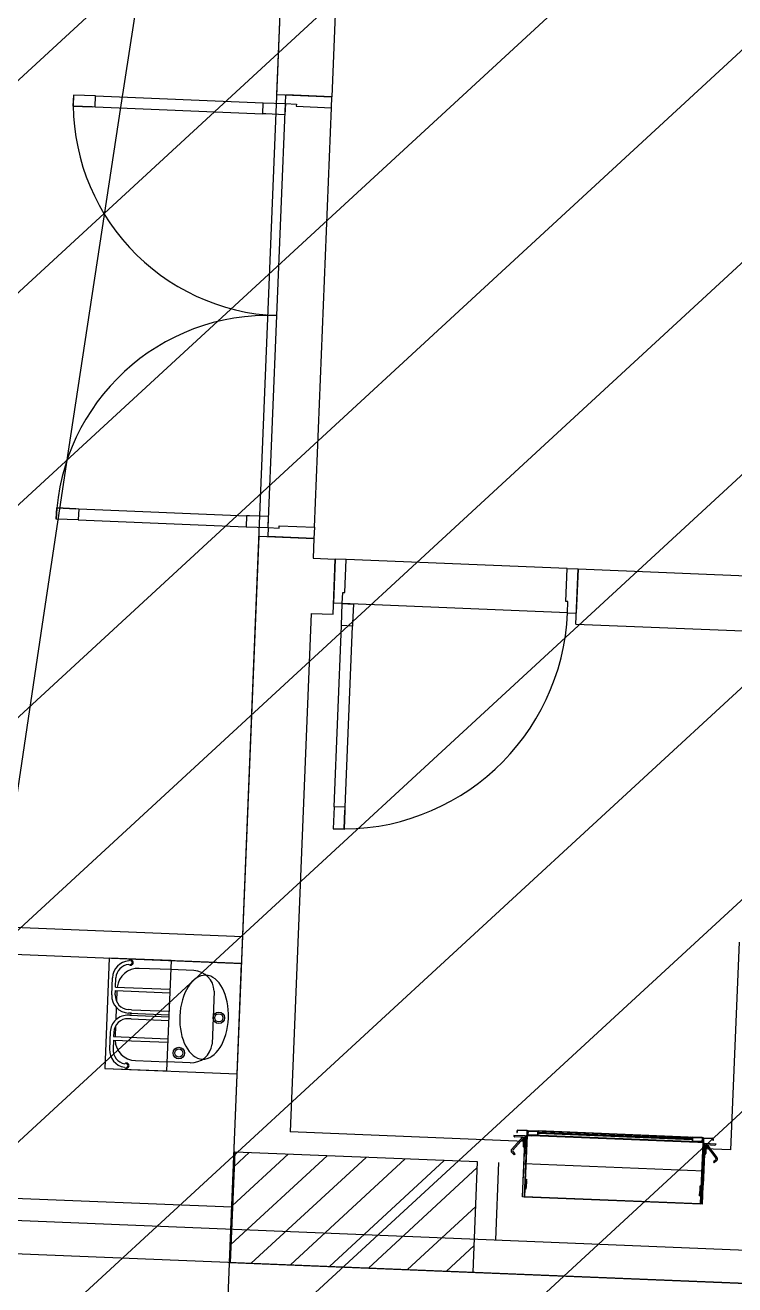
# Model space of a CAD drawing. Extents: x -678889171 to 586587, y -792238163 to 335485.
# Drawn here: x -678772655 to -678769443, y -791958539 to -791952840 of the extents above; entities that cross this region are included whole.
import ezdxf
from ezdxf.enums import TextEntityAlignment as Align

# ---------------------------------------------------------------- set-up
doc = ezdxf.new("R2010")
doc.units = 0
doc.header["$MEASUREMENT"] = 0
for name, color, linetype in [('A-FLOR-PATT', 252, 'Continuous'), ('A-SITE-PATT', 252, 'Continuous'), ('A-WALL', 252, 'Continuous')]:
    doc.layers.add(name, color=color, linetype=linetype)
doc.layers.add('BASEMENT3 LAYOUT$0$HATCH2', color=252, linetype='Continuous', lineweight=15)
doc.styles.add('Ground floor Towers$0$$Bas01-Rname$0$EN-SC', font='swissc.ttf')
doc.styles.add('Ground floor Towers$0$$Bas01-Rname$0$EN-SCL', font='swisscl.ttf')
doc.styles.add('Ground floor Towers$0$04-Ground Floor$0$V2-lower ground$0$LEVEL  FOR LICENSE LOWER GR$0$$LG- LEVEL$0$AR-SR', font='sarb.shx')

# ---------------------------------------------------------------- blocks, each defined once
blk = doc.blocks.new('A$C61C61320')
at = {"layer": 'BASEMENT3 LAYOUT$0$HATCH2'}
h = blk.add_hatch(dxfattribs=at)
h.set_pattern_fill('JIS_WOOD', color=256, scale=1000, style=0)
h.set_pattern_definition([(45, (-845211.5632561638, -471074.8112416068), (-499.9999991609842, 499.9999991609843), [])])
edge = h.paths.add_edge_path()
edge.add_line((-87728.88771757309, -14436.92520058164), (11085.99286301623, -14077.61977391216))
edge.add_line((11085.9928630162, -14077.61977391216), (11086.00013759563, -61296.12011963065))
edge.add_line((11086.00013759569, -61296.12011963065), (-23868.16462742418, -60220.57708285929))
edge.add_line((-23868.16462742421, -60220.57708285929), (-23388.15647815715, -47455.2645226442))
edge.add_arc((-38984.06513334403, -44366.02445463254), 15898.9235792472, 348.7958745272753, 525.9866040010601)
edge.add_line((-54409.82303213701, -40516.12001080933), (-55179.78612954497, -49076.3717473704))
edge.add_line((-55179.78612954495, -49076.3717473704), (-87616.00626249687, -47227.09333388295))
edge.add_line((-87616.00626249681, -47227.09333388295), (-87728.88771757303, -14436.92520058164))
blk = doc.blocks.new('GR')
at = {"layer": 'A-FLOR-PATT'}
for p, q in [((23105, 225220), (23105, 268485)), ((23105.59195187096, 232094.736544142), (23105.59195187112, 236181.2378076658)), ((23354.69330309423, 234604.3784271801), (23354.69330309423, 232094.736544142)), ((23105.59195187099, 232094.7365441419), (23354.69330309423, 232094.736544142)), ((23354.69330309423, 232094.7365441419), (23145.1992229588, 232094.7365441419)), ((23145.1992229588, 232054.7365441419), (23145.1992229588, 232094.7365441419)), ((23354.69330309423, 232044.7365441419), (23354.69330309423, 232094.7365441419)), ((22285.1992229588, 232054.7365441419), (22185.1992229588, 232054.7365441419)), ((22185.1992229588, 232054.7365441419), (22185.1992229588, 232004.7365441419)), ((22285.1992229588, 232004.7365441419), (22285.1992229588, 232054.7365441419)), ((22285.1992229588, 232054.7365441419), (23045.1992229588, 232054.7365441419)), ((23045.1992229588, 232004.7365441419), (23045.1992229588, 232054.7365441419)), ((23045.1992229588, 232054.7365441419), (23145.1992229588, 232054.7365441419)), ((23145.1992229588, 232054.7365441419), (23195.1992229588, 232054.7365441419)), ((23145.1992229588, 230134.7365441419), (23145.1992229588, 232054.7365441419)), ((23145.1992229588, 232054.7365441419), (23145.1992229588, 232004.7365441419)), ((23195.1992229588, 232054.7365441419), (23195.1992229588, 232044.7365441419)), ((23195.1992229588, 232044.7365441419), (23354.69330309423, 232044.7365441419)), ((23354.69330309423, 230144.7365441419), (23354.69330309423, 232044.7365441419)), ((22185.1992229588, 232004.7365441419), (22272.1992229588, 232004.7365441419)), ((22272.1992229588, 232004.7365441419), (22185.1992229588, 232004.7365441419)), ((22185.1992229588, 232004.7365441419), (22285.1992229588, 232004.7365441419)), ((22285.1992229588, 232004.7365441419), (23045.1992229588, 232004.7365441419)), ((23058.1992229588, 232004.7365441419), (23045.1992229588, 232004.7365441419)), ((23145.1992229588, 232004.7365441419), (23058.1992229588, 232004.7365441419)), ((22185.1992229588, 230134.7365441419), (22185.1992229588, 230184.7365441419)), ((22185.1992229588, 230184.7365441419), (22272.1992229588, 230184.7365441419)), ((22272.1992229588, 230184.7365441419), (22185.1992229588, 230184.7365441419)), ((22185.1992229588, 230184.7365441419), (22285.1992229588, 230184.7365441419)), ((22285.1992229588, 230134.7365441419), (22185.1992229588, 230134.7365441419)), ((22285.1992229588, 230184.7365441419), (22285.1992229588, 230134.7365441419)), ((22285.1992229588, 230184.7365441419), (23045.1992229588, 230184.7365441419)), ((22285.1992229588, 230134.7365441419), (23045.1992229588, 230134.7365441419)), ((23045.1992229588, 230184.7365441419), (23045.1992229588, 230134.7365441419)), ((23058.1992229588, 230184.7365441419), (23045.1992229588, 230184.7365441419)), ((23045.1992229588, 230134.7365441419), (23145.1992229588, 230134.7365441419)), ((23145.1992229588, 230184.7365441419), (23058.1992229588, 230184.7365441419)), ((23145.1992229588, 230134.7365441419), (23145.1992229588, 230184.7365441419)), ((23145.1992229588, 230134.7365441419), (23195.1992229588, 230134.7365441419)), ((23145.1992229588, 230134.7365441419), (23145.1992229588, 230094.7365441419)), ((23195.1992229588, 230134.7365441419), (23195.1992229588, 230144.7365441419)), ((23195.1992229588, 230144.7365441419), (23354.69330309423, 230144.7365441419)), ((23354.69330309423, 230144.7365441419), (23354.69330309423, 230094.7365441419)), ((23105.59195187087, 230094.7366200903), (23354.69330309423, 230094.7366200903)), ((23105.59195187064, 226806.1981372059), (23105.59195187087, 230094.7366200903)), ((23354.69330309423, 230094.7365441419), (23145.1992229588, 230094.7365441419)), ((23354.69330309423, 230094.7366200903), (23354.69330309423, 230005.1983651478)), ((23354.69330309423, 230005.1983651478), (23454.69330309423, 230005.1983651478)), ((23454.73324023357, 229755.1983651478), (23454.69330309423, 230005.1983651478)), ((23454.69330309426, 230005.1983651478), (23454.69330309426, 229805.1983651478)), ((23504.69330309425, 230005.1983651478), (23454.69330309426, 230005.1983651478)), ((23504.69330309425, 229855.1983651478), (23504.69330309425, 230005.1983651478)), ((24504.69330309395, 230005.1983651478), (23504.69330309425, 230005.1983651478)), ((24504.69330309395, 229855.1983651478), (24504.69330309395, 230005.1983651478)), ((24504.69330309395, 230005.1983651478), (24554.69330309393, 230005.1983651478)), ((24554.73309702655, 229755.1983651478), (24554.69316175043, 230005.1983651479)), ((24554.69316175043, 230005.1983651478), (26754.69330309423, 230005.1983651478)), ((24554.69330309393, 230005.1983651478), (24554.69330309394, 229805.1983651478)), ((23494.69330309425, 229805.1983651478), (23494.69330309425, 229855.1983651478)), ((23494.69330309425, 229855.1983651478), (23504.69330309425, 229855.1983651478)), ((24514.69330309395, 229855.1983651478), (24504.69330309395, 229855.1983651478)), ((24514.69330309395, 229805.1983651478), (24514.69330309395, 229855.1983651478)), ((23494.69330309425, 229805.1983651478), (23454.69330309426, 229805.1983651478)), ((23494.69330309425, 229705.1983651479), (23494.69330309425, 229805.1983651478)), ((23494.69330309425, 229805.1983651478), (23544.69330309423, 229805.1983651478)), ((24514.69330309395, 229805.1983651478), (23494.69330309425, 229805.1983651478)), ((23544.69330309423, 229805.1983651478), (23544.69330309423, 229718.1983651479)), ((24514.69330309395, 229805.1983651478), (24554.69330309394, 229805.1983651478)), ((23355.59195187093, 229755.1983651478), (23355.59195187097, 227406.8203788529)), ((23355.59195187093, 229755.1983651478), (23454.73324023357, 229755.1983651478)), ((24554.73309702655, 229755.1983651478), (25351.29507767044, 229755.1983651478)), ((23544.69330309423, 229705.1983651479), (23494.69330309425, 229705.1983651479)), ((23494.69330309426, 228885.1983651481), (23494.69330309425, 229705.1983651479)), ((23544.69330309423, 229718.1983651479), (23544.69330309423, 229705.1983651479)), ((23544.69330309424, 228885.1983651481), (23544.69330309423, 229705.1983651479)), ((23544.69330309423, 228885.1983651481), (23494.69330309425, 228885.1983651481)), ((23494.69330309425, 228885.1983651481), (23494.69330309425, 228785.1983651482)), ((23544.69330309423, 228785.1983651482), (23544.69330309423, 228885.1983651481)), ((23544.69330309423, 228785.1983651482), (23544.69330309423, 228872.1983651481)), ((23544.69330309423, 228872.1983651481), (23544.69330309423, 228785.1983651482)), ((23494.69330309425, 228785.1983651482), (23544.69330309423, 228785.1983651482)), ((25351.49398108341, 228347.1768695478), (25351.49398108341, 227406.820378853)), ((23106.11778931733, 228279.6981512408), (20583.52389422707, 228279.6981512408)), ((20583.52389422707, 228159.6981512408), (23106.11778931733, 228159.6981512408)), ((22505.59148239033, 228159.6981498238), (22505.59148357112, 227659.6981498238)), ((23105.5914823903, 228159.6981512408), (22505.59148239033, 228159.6981498238)), ((22785.5914823903, 228159.6981504851), (22505.59148239033, 228159.6981498238)), ((22505.59148239033, 228159.6981498238), (22505.59148357112, 227659.6981498238)), ((22785.5914823903, 228159.6981504851), (22785.5914835711, 227659.6981504851)), ((23105.59148357115, 227659.6981512408), (23105.5914823903, 228159.6981512408)), ((22785.59148248742, 228118.5741094823), (22642.70140611639, 228118.5741091448)), ((22523.67060851496, 227993.8552885157), (22523.67060833187, 228071.4068090501)), ((22539.67060842992, 228029.8505007958), (22539.67060833178, 228071.4068090878)), ((22539.67060842992, 228029.8505007958), (22785.59148269695, 228029.8505013766)), ((22539.67060851493, 227993.8552885535), (22539.67060846771, 228013.8505007958)), ((22539.67060846771, 228013.8505007958), (22785.59148273473, 228013.8505013766)), ((22546.7155237372, 228013.8505008124), (22546.71552385304, 227964.7986635571)), ((22546.71552391655, 227937.9043953571), (22546.71552404977, 227881.4919044848)), ((22616.50436821927, 227930.4110701668), (22603.11482723328, 227930.4110701351)), ((22616.50436825706, 227914.4110701668), (22603.11482727106, 227914.4110701351)), ((22609.80959776403, 227914.411070151), (22785.59148296957, 227914.4110705661)), ((22616.50436821927, 227930.4110701668), (22785.59148293178, 227930.4110705661)), ((22546.71552411329, 227854.5976362848), (22546.71552422913, 227805.5457990295)), ((22616.50436827932, 227904.9852300048), (22603.11482729332, 227904.9852299732)), ((22616.5043683171, 227888.9852300048), (22603.11482733111, 227888.9852299732)), ((22609.80959778629, 227904.985229989), (22785.59148299183, 227904.9852304041)), ((22616.5043683171, 227888.9852300048), (22785.59148302961, 227888.9852304041)), ((22523.67060891245, 227825.5410112174), (22523.67060909565, 227747.989490683)), ((22539.67060891242, 227825.5410112551), (22539.67060895964, 227805.5457990128)), ((22539.67060895964, 227805.5457990129), (22785.59148322666, 227805.5457995936)), ((22539.67060899742, 227789.5457990129), (22539.67060909556, 227747.9894907208)), ((22539.67060899742, 227789.5457990129), (22785.59148326445, 227789.5457995936)), ((22642.70140710295, 227700.8221911496), (22785.59148347398, 227700.8221914871)), ((22505.59148357112, 227659.6981498238), (23105.59148357115, 227659.6981512408)), ((22505.59148357112, 227659.6981498238), (22785.5914835711, 227659.6981504851)), ((24426.11677852482, 227456.8203788529), (24386.11677852482, 227456.8203788529)), ((24426.11677852482, 227454.8203788529), (24386.11677852482, 227454.8203788529)), ((24426.11677852482, 227454.8203788529), (24426.11677852482, 227156.8203788529)), ((24428.11677852482, 227456.8203788529), (24484.11016123892, 227456.8203788529)), ((24428.11677852482, 227454.8203788529), (24428.11677852482, 227435.6665861173)), ((24429.93115928537, 227454.8203788529), (24429.93115928537, 227438.8203788529)), ((24431.93115928537, 227456.8203788529), (24474.93115928537, 227456.8203788529)), ((24431.93115928537, 227454.8203788529), (24474.93115928537, 227454.8203788529)), ((24431.93115928537, 227454.8203788529), (24431.93115928537, 227438.8203788529)), ((24458.60099574259, 227456.8203788529), (25173.63256130704, 227456.8203788529)), ((24474.93115928537, 227454.8203788529), (24474.93115928537, 227438.8203788529)), ((25193.63256130704, 227456.8203788529), (24476.93115928537, 227456.8203788529)), ((24476.93115928537, 227454.8203788529), (24476.93115928537, 227438.8203788529)), ((25224.11677852482, 227456.8203788529), (25168.12339581071, 227456.8203788529)), ((25175.30239776428, 227454.8203788529), (25175.30239776428, 227438.8203788529)), ((25220.30239776428, 227456.8203788529), (25177.30239776428, 227456.8203788529)), ((25177.30239776428, 227454.8203788529), (25177.30239776428, 227438.8203788529)), ((25220.30239776428, 227454.8203788529), (25177.30239776428, 227454.8203788529)), ((25220.30239776428, 227454.8203788529), (25220.30239776428, 227438.8203788529)), ((25222.30239776428, 227454.8203788529), (25222.30239776428, 227438.8203788529)), ((25224.11677852482, 227454.8203788529), (25224.11677852482, 227435.6665861173)), ((25226.11677852482, 227456.8203788529), (25266.11677852482, 227456.8203788529)), ((25226.11677852482, 227454.8203788529), (25226.11677852482, 227156.8203788529)), ((25226.11677852482, 227454.8203788529), (25266.11677852482, 227454.8203788529)), ((24418.60099574259, 227406.8203788529), (23355.59195187097, 227406.8203788529)), ((24407.97159825314, 227425.7115056637), (24361.20759384901, 227369.669672745)), ((24412.57839913684, 227421.8673691394), (24365.81439473273, 227365.8255362206)), ((24368.60099574259, 227431.8203788529), (24368.60099574259, 227429.8203788529)), ((24418.60099574259, 227431.8203788529), (24368.60099574259, 227431.8203788529)), ((24412.60099574259, 227425.8203788529), (24372.60099574259, 227425.8203788529)), ((24381.11677852482, 227451.8203788529), (24381.11677852482, 227446.2971173729)), ((24381.11677852482, 227446.2971173729), (24383.11677852482, 227446.2971173729)), ((24383.11677852482, 227451.8203788529), (24383.11677852482, 227446.2971173729)), ((24407.97159825314, 227425.7115056637), (24412.57839913684, 227421.8673691394)), ((24412.60099574259, 227425.8203788529), (24412.60099574259, 227385.8203788529)), ((24418.60099574259, 227431.8203788529), (24418.60099574259, 227241.8203788529)), ((24418.60099574259, 227431.8203788529), (24418.60099574259, 227241.8203788529)), ((24418.60099574259, 227431.8203788529), (24418.60099574259, 227381.8203788529)), ((24418.60099574259, 227156.8203788529), (24418.60099574259, 227406.8203788529)), ((24419.31677852483, 227351.8203788529), (24419.31677852483, 227431.8203788529)), ((24425.31677852483, 227431.8203788529), (24419.31677852483, 227431.8203788529)), ((24425.31677852483, 227351.8203788529), (24425.31677852483, 227431.8203788529)), ((24428.11677852482, 227435.6665861173), (24449.93115928537, 227435.6665861173)), ((24428.11677852482, 227433.6665861173), (24449.93115928537, 227433.6665861173)), ((24428.11677852482, 227433.6665861173), (24428.11677852482, 227158.8203788529)), ((24431.93115928537, 227438.8203788529), (24474.93115928537, 227438.8203788529)), ((24431.93115928537, 227436.8203788529), (24474.93115928537, 227436.8203788529)), ((25202.30239776428, 227436.8203788529), (24449.93115928537, 227436.8203788529)), ((24449.93115928537, 227435.6665861173), (24449.93115928537, 227433.6665861173)), ((25202.30239776428, 227433.6665861173), (24449.93115928537, 227433.6665861173)), ((24476.93115928537, 227451.8203788529), (25173.63256130704, 227451.8203788529)), ((24476.93115928537, 227449.8203788529), (25173.63256130704, 227449.8203788529)), ((24476.93115928537, 227448.8203788529), (25173.63256130704, 227448.8203788529)), ((24476.93115928537, 227446.8203788529), (25173.63256130704, 227446.8203788529)), ((25220.30239776428, 227438.8203788529), (25177.30239776428, 227438.8203788529)), ((25220.30239776428, 227436.8203788529), (25177.30239776428, 227436.8203788529)), ((25202.30239776428, 227435.6665861173), (25202.30239776428, 227433.6665861173)), ((25224.11677852482, 227435.6665861173), (25202.30239776428, 227435.6665861173)), ((25224.11677852482, 227433.6665861173), (25202.30239776428, 227433.6665861173)), ((25224.11677852482, 227433.6665861173), (25224.11677852482, 227158.8203788529)), ((25226.91677852482, 227351.8203788529), (25226.91677852482, 227431.8203788529)), ((25226.91677852482, 227431.8203788529), (25232.91677852482, 227431.8203788529)), ((25232.91677852482, 227351.8203788529), (25232.91677852482, 227431.8203788529)), ((25233.63256130704, 227391.8203788529), (25233.63256130704, 227431.8203788529)), ((25233.63256130704, 227431.8203788529), (25233.63256130704, 227241.8203788529)), ((25233.63256130704, 227431.8203788529), (25233.63256130704, 227381.8203788529)), ((25233.63256130704, 227431.8203788529), (25283.63256130704, 227431.8203788529)), ((25233.63256130704, 227431.8203788529), (25233.63256130704, 227241.8203788529)), ((25351.49398108341, 227406.8203788529), (25233.63256130704, 227406.8203788529)), ((25233.63256130704, 227156.8203788529), (25233.63256130704, 227406.8203788529)), ((25239.63256130704, 227425.8203788529), (25239.63256130704, 227385.8203788529)), ((25239.63256130704, 227425.8203788529), (25279.63256130704, 227425.8203788529)), ((25244.26195879651, 227425.7115056637), (25239.65515791281, 227421.8673691394)), ((25239.65515791281, 227421.8673691394), (25286.41916231692, 227365.8255362206)), ((25244.26195879651, 227425.7115056637), (25291.02596320063, 227369.669672745)), ((25269.11677852482, 227451.8203788529), (25269.11677852482, 227446.2971173728)), ((25271.11677852482, 227446.2971173728), (25269.11677852482, 227446.2971173728)), ((25271.11677852482, 227451.8203788529), (25271.11677852482, 227446.2971173728)), ((25283.63256130704, 227431.8203788529), (25283.63256130704, 227429.8203788529)), ((24362.00722810334, 227354.7141105754), (24372.57776870025, 227344.4935311788)), ((24366.17786484832, 227359.0275534163), (24376.43221916311, 227349.1126922533)), ((24376.43221916311, 227349.1126922533), (24372.57776870025, 227344.4935311788)), ((24418.60099574259, 227381.8203788529), (24416.60099574259, 227381.8203788529)), ((24425.31677852483, 227351.8203788529), (24419.31677852483, 227351.8203788529)), ((25226.91677852482, 227351.8203788529), (25232.91677852482, 227351.8203788529)), ((25233.63256130704, 227381.8203788529), (25233.63256130704, 227241.8203788529)), ((25233.63256130704, 227381.8203788529), (25235.63256130704, 227381.8203788529)), ((25286.05569220133, 227359.0275534163), (25275.80133788654, 227349.1126922533)), ((25275.80133788654, 227349.1126922533), (25279.6557883494, 227344.4935311788)), ((25290.22632894631, 227354.7141105754), (25279.6557883494, 227344.4935311788)), ((24208.85198037434, 227306.0037549846), (23108.85198037434, 227306.0037549846)), ((23108.85198037434, 227306.0037549846), (23108.85198037434, 226806.0037549846)), ((23108.85198037431, 227240.7908677482), (23174.06486761075, 227306.0037549846)), ((23108.85198037431, 227064.0141724516), (23350.84156290739, 227306.0037549846)), ((23108.85198037419, 226887.2374771548), (23527.61825820402, 227306.0037549846)), ((23204.39495350077, 226806.0037549848), (23704.39495350065, 227306.0037549846)), ((23381.17164879729, 226806.0037549846), (23881.17164879729, 227306.0037549846)), ((23557.94834409404, 226806.0037549848), (24057.94834409392, 227306.0037549846)), ((24208.85198037434, 226806.0037549846), (24208.85198037434, 227306.0037549846)), ((24306.11677852482, 226957.0198012229), (24306.11677852482, 227307.0198012229)), ((25233.63256130704, 227305.8203788529), (24420.60099574259, 227305.8203788529)), ((23734.72503939067, 226806.0037549848), (24208.85198037431, 227280.1306959684)), ((24428.11677852482, 227236.9235712575), (24433.11496864349, 227236.9235712575)), ((24433.11496864349, 227226.8393395109), (24428.11677852482, 227226.8393395109)), ((24433.11496864349, 227236.9235712575), (24433.11496864349, 227226.8393395109)), ((24433.11873100307, 227229.7728316945), (24433.11873100307, 227199.7728316945)), ((25219.11482604656, 227229.7728316945), (25219.11482604656, 227199.7728316945)), ((25224.11677852482, 227236.9235712575), (25219.11858840616, 227236.9235712575)), ((25219.11858840616, 227236.9235712575), (25219.11858840616, 227226.8393395109)), ((25219.11858840616, 227226.8393395109), (25224.11677852482, 227226.8393395109)), ((24433.11496864349, 227202.7063238781), (24428.11677852482, 227202.7063238781)), ((24428.11677852482, 227192.6220921316), (24433.11496864349, 227192.6220921316)), ((24433.11496864349, 227192.6220921316), (24433.11496864349, 227202.7063238781)), ((25219.11858840616, 227202.7063238781), (25224.11677852482, 227202.7063238781)), ((25219.11858840616, 227192.6220921316), (25219.11858840616, 227202.7063238781)), ((25224.11677852482, 227192.6220921316), (25219.11858840616, 227192.6220921316)), ((25233.63256130704, 227156.8203788529), (24418.60099574259, 227156.8203788529)), ((24426.11677852482, 227156.8203788529), (25226.11677852482, 227156.8203788529)), ((24428.11677852482, 227158.8203788529), (25224.11677852482, 227158.8203788529)), ((19463.52288676743, 227057.1851218761), (23105.59195187066, 227057.1661402814)), ((23911.50173468731, 226806.0037549848), (24208.85198037425, 227103.3540006717)), ((106690.0000000001, 226955.0000000001), (-2250.000000000029, 226955)), ((24088.27842998394, 226806.0037549848), (24208.85198037425, 226926.5773053751)), ((55580, 226805), (4670, 226805)), ((54319.33480194781, 226805.3815140488), (11635.9341053524, 226805.8043177102)), ((23105.59195187064, 226806.1981372059), (38466.09453872801, 226806.1981372061)), ((23108.85198037434, 226806.0037549846), (24208.85198037434, 226806.0037549846))]:
    blk.add_line(p, q, dxfattribs=at)
at = {"layer": 'A-FLOR-PATT', "ltscale": 0.025}
for p, q in [((22890.53122348504, 228118.5741097309), (22785.59148248742, 228118.574109483)), ((22986.24198083509, 228029.8505018505), (22986.2419814026, 227789.5458000675)), ((22890.5312244716, 227700.822191735), (22785.59148347398, 227700.8221914871))]:
    blk.add_line(p, q, dxfattribs=at)
at = {"layer": 'A-FLOR-PATT'}
for centre, radius in [((23012.33107309515, 227909.6981510206), 26.08909197630283), ((23012.33107309515, 227909.6981510205), 18.44974538369115), ((22838.06135387304, 227743.0511516618), 26.08909197630283), ((22838.06135387304, 227743.0511516617), 18.44974538369115)]:
    blk.add_circle(centre, radius, dxfattribs=at)
for centre, radius, start, end in [((632160.654919429, 163506.251165366), 618245.8226879981, 171.0764646735087, 189.9103746877842), ((632160.654919429, 163506.251165366), 613595.8226879981, 171.0737824436527, 189.9862451256833), ((632160.654919429, 163506.251165366), 605195.8226879981, 171.0737824436527, 190.1263033448895), ((23145.1992229588, 232054.7365441419), 960.0000000000015, 180, 270), ((23145.1992229588, 230134.7365441419), 960.0000000000015, 90, 180), ((23494.69330309425, 229805.1983651478), 1019.999999999704, 270, 0), ((22603.1148269003, 228071.4068092377), 79.44421856847022, 96.52266772001735, 180.0000001353081), ((22603.11482673158, 228142.8510278061), 11.72516043891747, 226.564725234222, 140.3247537534521), ((22603.11482673158, 228142.8510278061), 7.999999999999119, 270.0000001353092, 90.00000013530916), ((22603.1148269003, 228071.4068092377), 63.44421856847021, 97.29994544586786, 180.0000001353081), ((22642.70140634307, 228022.5882265189), 95.98588262665409, 90.00000013530916, 175.6608652552743), ((22603.11482708345, 227993.8552887033), 79.44421856847022, 180.0000001353098, 270.0000001353092), ((22603.11482708345, 227993.8552887033), 63.44421856847021, 180.0000001353098, 270.0000001353092), ((22603.11482748093, 227825.541011405), 79.44421856847022, 90.00000013530916, 180.0000001353098), ((22603.11482748093, 227825.541011405), 63.44421856847021, 90.00000013530916, 180.0000001353098), ((22603.11482766408, 227747.9894908706), 79.44421856847022, 180.0000001353098, 263.4773325506009), ((22603.11482766408, 227747.9894908706), 63.44421856847021, 180.0000001353098, 262.7000548247503), ((22642.70140687627, 227796.8080737764), 95.98588262665409, 184.3391350153438, 270.0000001353092), ((22603.1148278328, 227676.5452723021), 11.72516043891747, 219.6752465171655, 133.4352750363962), ((22603.1148278328, 227676.5452723021), 7.999999999999119, 270.0000001353092, 90.00000013530916), ((24386.11677852482, 227451.8203788529), 5, 90, 180), ((24386.11677852482, 227451.8203788529), 3, 90, 180), ((24426.11677852482, 227454.8203788529), 2, 0, 90), ((24431.93115928537, 227454.8203788529), 2, 90, 180), ((24474.93115928537, 227454.8203788529), 2, 0, 90), ((25177.30239776428, 227454.8203788529), 2, 90, 180), ((25220.30239776428, 227454.8203788529), 2, 0, 90), ((25226.11677852482, 227454.8203788529), 2, 90, 180), ((25266.11677852482, 227451.8203788529), 5, 0, 90), ((25266.11677852482, 227451.8203788529), 3, 0, 90), ((24372.60099574259, 227429.8203788529), 4, 180, 270), ((24412.26689785817, 227424.0675659743), 11.22553201465472, 171.0167801947219, 207.3505637840381), ((24412.26689785817, 227424.0675659743), 11.22553201465472, 238.6029522179489, 271.705507219707), ((24431.93115928537, 227438.8203788529), 2, 180, 270), ((24474.93115928537, 227438.8203788529), 2, 270, 0), ((25177.30239776428, 227438.8203788529), 2, 180, 270), ((25220.30239776428, 227438.8203788529), 2, 270, 0), ((25239.96665919148, 227424.0675659743), 11.22553201465472, 268.2944927811264, 301.3970477820511), ((25239.96665919148, 227424.0675659743), 11.22553201465472, 332.6494362159619, 8.983219805278084), ((25279.63256130704, 227429.8203788529), 4, 270, 0), ((24369.65339546915, 227362.622089117), 11, 140.156752904474, 225.9643254626237), ((24369.65339546915, 227362.622089117), 5, 140.156752904474, 225.9643254626237), ((24416.60099574259, 227385.8203788529), 4, 180, 270), ((25235.63256130704, 227385.8203788529), 4, 270, 0), ((25282.5801615805, 227362.622089117), 5, 314.0356745373762, 39.84324709552596), ((25282.5801615805, 227362.622089117), 11, 314.0356745373762, 39.84324709552596)]:
    blk.add_arc(centre, radius, start, end, dxfattribs=at)
at = {"layer": 'A-FLOR-PATT', "ltscale": 0.025}
for centre, start, end in [((22890.53122371172, 228022.5882271042), 4.339135015343845, 90.00000013530916), ((22890.53122424492, 227796.8080743617), 270.0000001353092, 355.6608652552744)]:
    blk.add_arc(centre, 95.98588262665409, start, end, dxfattribs=at)
at = {"layer": 'A-FLOR-PATT', "extrusion": (0, 0, -1)}
blk.add_ellipse((22945.59148298073, 227909.6981508629), major_axis=(-4.486959067931762e-07, 190.0000000000048), ratio=0.5789473684211097, dxfattribs=at)
at = {"layer": 'A-FLOR-PATT', "style": 'Ground floor Towers$0$04-Ground Floor$0$V2-lower ground$0$LEVEL  FOR LICENSE LOWER GR$0$$LG- LEVEL$0$AR-SR', "flags": 12}
for tag, p in [('L', (30296.07288644527, 72859.53473235783)), ('P', (30237.50458115668, 72203.99769414036))]:
    blk.add_attdef(tag, text='', height=500, dxfattribs=at).set_placement(p, align=Align.RIGHT)
at = {"layer": 'A-FLOR-PATT'}
for tag, p, height, style in [('N', (85492.25876324323, 56633.4995742733), 250, 'Ground floor Towers$0$$Bas01-Rname$0$EN-SC'), ('N', (89389.48149106537, 56633.4995742733), 250, 'Ground floor Towers$0$$Bas01-Rname$0$EN-SC'), ('N', (94597.61363499537, 56633.4995742733), 250, 'Ground floor Towers$0$$Bas01-Rname$0$EN-SC'), ('AN', (85922.66280553787, 56313.08159666645), 200, 'Ground floor Towers$0$$Bas01-Rname$0$EN-SCL'), ('AN', (89819.88553336001, 56313.08159666645), 200, 'Ground floor Towers$0$$Bas01-Rname$0$EN-SCL'), ('AN', (95028.01767729002, 56313.08159666645), 200, 'Ground floor Towers$0$$Bas01-Rname$0$EN-SCL'), ('SN', (85299.47460008037, 56025.08594095582), 200, 'Ground floor Towers$0$$Bas01-Rname$0$EN-SCL'), ('F', (85927.04975899268, 56008.67972904726), 200, 'Ground floor Towers$0$$Bas01-Rname$0$EN-SCL'), ('SN', (89196.69732790251, 56025.08594095582), 200, 'Ground floor Towers$0$$Bas01-Rname$0$EN-SCL'), ('F', (89824.27248681482, 56008.67972904726), 200, 'Ground floor Towers$0$$Bas01-Rname$0$EN-SCL'), ('SN', (94404.82947183252, 56025.08594095582), 200, 'Ground floor Towers$0$$Bas01-Rname$0$EN-SCL'), ('F', (95032.40463074483, 56008.67972904726), 200, 'Ground floor Towers$0$$Bas01-Rname$0$EN-SCL')]:
    blk.add_attdef(tag, p, '', height=height, dxfattribs=dict(at, style=style))
at = {"layer": 'A-FLOR-PATT', "style": 'Ground floor Towers$0$$Bas01-Rname$0$EN-SCL', "width": 0.8}
for p in [(85305.16036184286, 56295.1433535593), (89202.383089665, 56295.1433535593), (94410.51523359501, 56295.1433535593)]:
    blk.add_attdef('FN', p, '', height=250, dxfattribs=at)

msp = doc.modelspace()

# ---------------------------------------------------------------- block references
at = {"layer": 'A-SITE-PATT', "rotation": 357.6731745000001}
msp.add_blockref('A$C61C61320', (-678706236.4347705, -791940527.995869, -212772), dxfattribs=at)

# ---------------------------------------------------------------- next in the draw order: block references
at = {"layer": 'A-WALL', "rotation": 357.6731745000001}
msp.add_blockref('GR', (-678804025.0995113, -792184118.4910543, -212772), dxfattribs=at)

doc.saveas('drawing.dxf')
